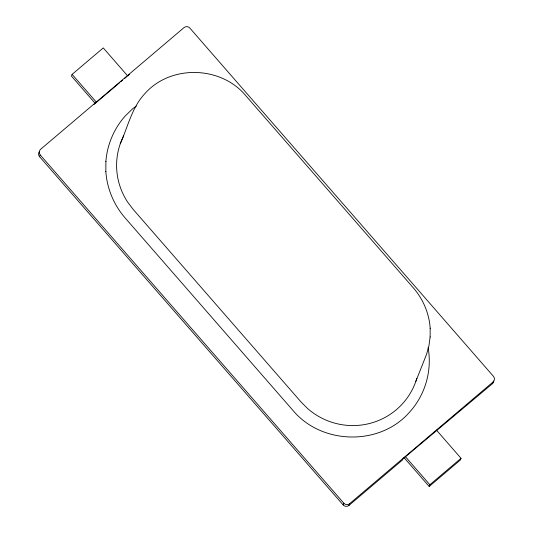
<?xml version="1.0" encoding="UTF-8"?>
<svg xmlns="http://www.w3.org/2000/svg" width="533" height="533" viewBox="0 0 533 533"><rect width="100%" height="100%" fill="white"/><g stroke="black" fill="none" stroke-linecap="round" stroke-linejoin="round"><path stroke-width="0.8" d="M428.106 347.776C432.276 370.482 425.261 394.72 409.824 411.862L409.664 412.022C380.069 446.281 321.532 444.928 292.804 410.25L124.795 217.537C113.789 204.739 107.013 188.475 105.854 171.626L105.854 171.406M105.894 161.579L105.894 161.352C107.186 144.623 114.055 128.5 125.222 115.981L132.59 108.819L136.328 106.054M415.867 381.302L426.627 354.125L428.945 345.737L430.131 336.883M430.171 328.395L430.171 328.175C429.165 313.444 423.175 299.266 413.541 288.106L245.973 95.893C221.115 65.639 170.18 64.313 144.436 94.114L144.276 94.281C131.671 108.152 127.753 127.127 120.265 143.783M105.854 171.626L105.894 161.352M430.131 337.109L430.171 328.175M127.853 76.119L103.269 47.917L72.108 74.36L71.422 76.079L94.941 103.049M39.595 156.715L40.275 154.996A4.137 4.071 21.6 0 1 40.681 149.24L184.018 27.616A4.137 4.071 21.6 0 1 189.848 28.082L493.405 376.285A4.137 4.071 21.6 0 1 492.998 382.041L492.319 383.76L402.981 458.873L402.575 459.906L348.982 505.384A4.137 4.071 21.6 0 1 343.152 504.918L39.595 156.715A4.137 4.071 21.6 0 1 39.615 151.332M343.152 504.918L343.832 503.199L40.275 154.996M348.982 505.384L349.661 503.665L492.998 382.041M404.034 457.607L429.192 486.462L429.871 484.737L461.032 458.3L436.447 430.098M461.032 458.3L460.352 460.019L429.192 486.462M94.008 104.455L119.372 82.928M120.638 81.855L122.543 80.236M124.442 78.624L126.348 77.012M127.614 75.933L129.519 74.32M72.108 74.36L96.693 102.556M405.287 456.534L429.871 484.737M123.676 135.782A67.591 66.505 21.6 0 0 127.813 202.353L133.377 209.636L300.945 401.849L307.408 408.358A67.591 66.505 21.6 0 0 416.839 378.29M349.661 503.665A4.137 4.071 21.6 0 1 343.832 503.199M493.725 380.975A4.137 4.071 21.6 0 1 492.319 383.76"/></g></svg>
